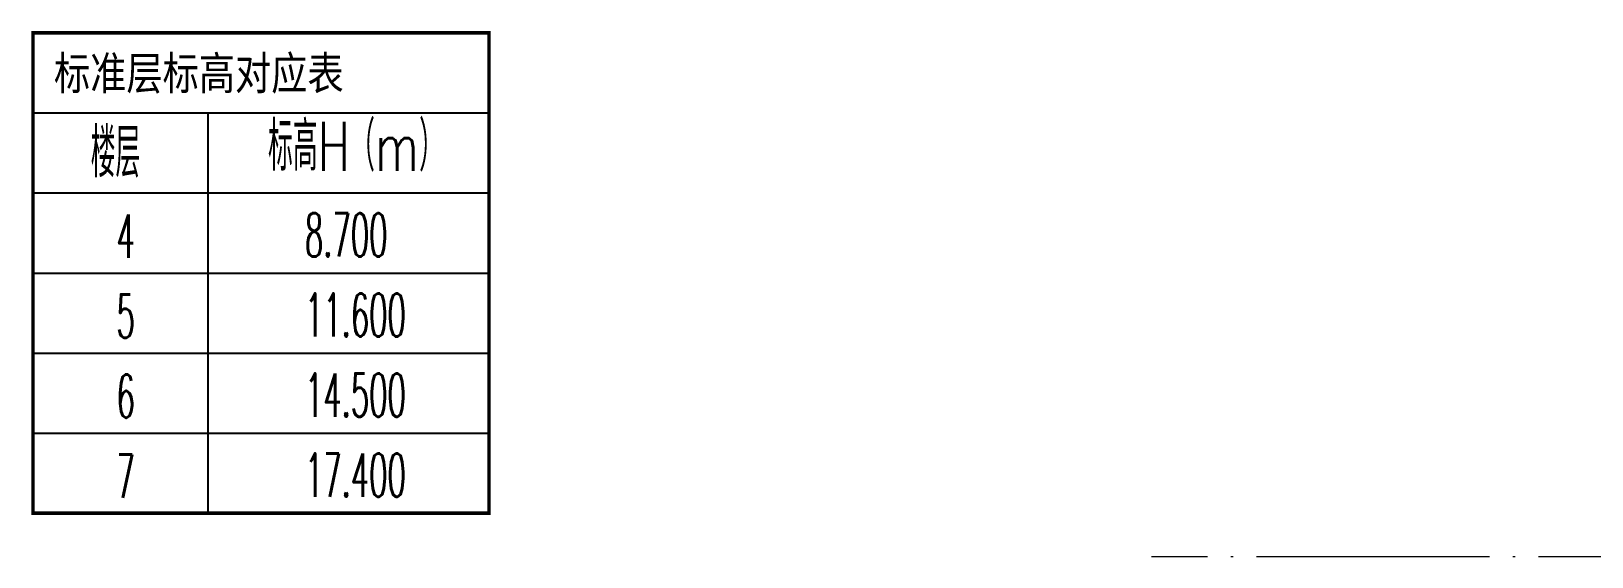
# Model space of a CAD drawing. Extents: x -518115 to 389031, y -231062 to 1628073.
# Drawn here: x 185686 to 188365, y -207705 to -206802 of the extents above; entities that cross this region are included whole.
import ezdxf

# ---------------------------------------------------------------- set-up
doc = ezdxf.new("R2010")
doc.units = 0
doc.header["$LTSCALE"] = 1000
doc.header["$MEASUREMENT"] = 0
doc.linetypes.add('DOTE', pattern=[2.42, 2, -0.2, 0.02, -0.2])
doc.layers.add('C-Sheet-图框', color=101, linetype='Continuous')
doc.layers.add('PUB_TEXT', color=4, linetype='Continuous')
doc.layers.add('DOTE', color=19, linetype='DOTE', lineweight=9)
doc.styles.add('_TCH_DIM', font='SIMPLEX.shx', dxfattribs={"width": 0.7, "bigfont": 'GBCBIG.shx'})
doc.styles.add('宋体', font='', dxfattribs={"height": 50})
doc.styles.get('宋体').set_extended_font_data('SimSun')

msp = doc.modelspace()

# ---------------------------------------------------------------- linework, layer by layer
at = {"layer": 'C-Sheet-图框', "color": 0}
for p, q in [((185689.2, -206942.5), (186471.9, -206942.5)), ((185689.2, -206942.5), (186471.9, -206942.5)), ((185989.5, -206942.5), (185989.5, -207630)), ((185689.2, -207080), (186471.9, -207080)), ((185689.2, -207217.5), (186471.9, -207217.5)), ((185689.2, -207355), (186471.9, -207355)), ((185689.2, -207492.5), (186471.9, -207492.5))]:
    msp.add_line(p, q, dxfattribs=at)
at = {"layer": 'C-Sheet-图框', "color": 0, "const_width": 6}
msp.add_lwpolyline([(185689.2, -207630), (186471.9, -207630), (186471.9, -206805), (185689.2, -206805)], close=True, dxfattribs=at)
at = {"layer": 'DOTE', "linetype": 'DOTE', "ltscale": 0.2}
msp.add_line((190609.2, -207705), (187609, -207705), dxfattribs=at)

# ---------------------------------------------------------------- texts
at = {"layer": 'PUB_TEXT', "color": 2, "style": '宋体', "width": 0.8}
msp.add_text('标准层标高对应表', height=56.96, dxfattribs=at).set_placement((185725.2, -206902.6))
at = {"layer": 'PUB_TEXT', "style": '_TCH_DIM'}
for s, height, width, p in [('楼层', 84.4, 0.7, (185788.3, -207053.1)), ('标高H（m）', 84.4, 0.7, (186092.8, -207042)), ('4', 74.4, 0.494118, (185832.6, -207191.2)), ('8.700', 74.38, 0.494118, (186156, -207189.3)), ('5', 74.4, 0.494118, (185832.6, -207328.7)), ('11.600', 74.38, 0.494118, (186156, -207326.8)), ('14.500', 74.38, 0.494118, (186156, -207464.3)), ('6', 74.4, 0.494118, (185832.6, -207466.2)), ('7', 74.4, 0.494118, (185832.6, -207603.7)), ('17.400', 74.38, 0.494118, (186156, -207601.8))]:
    msp.add_text(s, height=height, dxfattribs=dict(at, width=width)).set_placement(p)

doc.saveas('drawing.dxf')
